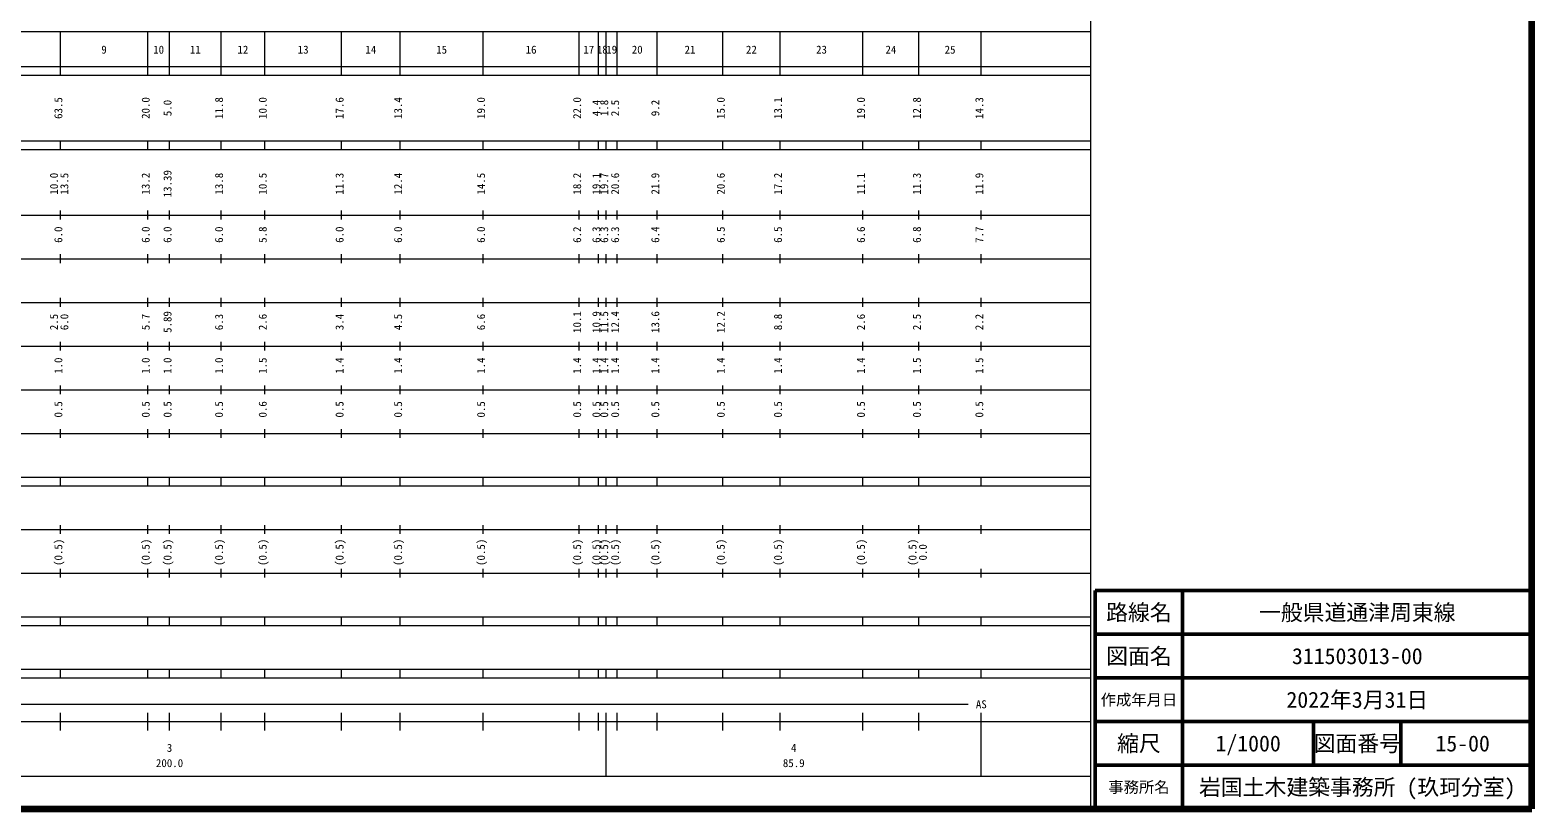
# Model space of a CAD drawing. Units: millimetres on the paper, enlarged 1000 times. Extents: x 40000 to 680000, y 20000 to 380000.
# Drawn here: x 336056 to 680000, y 20000 to 198357 of the extents above; entities that cross this region are included whole.
import ezdxf
from ezdxf.enums import TextEntityAlignment as Align

# ---------------------------------------------------------------- set-up
doc = ezdxf.new("R2010")
doc.units = ezdxf.units.MM
doc.header["$LTSCALE"] = 1000
for name, color, linetype, lineweight in [('M-TTL', 2, 'Continuous', 140), ('M-TTL-BAND', 7, 'Continuous', 13), ('M-TTL-FRAM', 2, 'Continuous', 50), ('M-TTL-LINE', 7, 'Continuous', 50)]:
    doc.layers.add(name, color=color, linetype=linetype, lineweight=lineweight)
doc.layers.add('M-TTL-TXT', color=7, linetype='Continuous')
doc.styles.add('ＭＳ ゴシック', font='')
doc.styles.get('ＭＳ ゴシック').set_extended_font_data('MS Gothic')

msp = doc.modelspace()

# ---------------------------------------------------------------- linework, layer by layer
at = {"layer": 'M-TTL'}
for p, q in [((680000, 20000), (680000, 380000)), ((40000, 20000), (680000, 20000))]:
    msp.add_line(p, q, dxfattribs=at)
at = {"layer": 'M-TTL-BAND'}
for p, q in [((579000, 20000), (579000, 370000)), ((68000, 198000), (579000, 198000)), ((343000, 188000), (343000, 198000)), ((363000, 188000), (363000, 198000)), ((368000, 188000), (368000, 198000)), ((379800, 188000), (379800, 198000)), ((389800, 188000), (389800, 198000)), ((407400, 188000), (407400, 198000)), ((420800, 188000), (420800, 198000)), ((439800, 188000), (439800, 198000)), ((461800, 188000), (461800, 198000)), ((466200, 188000), (466200, 198000)), ((468000, 188000), (468000, 198000)), ((470500, 188000), (470500, 198000)), ((479700, 188000), (479700, 198000)), ((494700, 188000), (494700, 198000)), ((507800, 188000), (507800, 198000)), ((526800, 188000), (526800, 198000)), ((539600, 188000), (539600, 198000)), ((553900, 188000), (553900, 198000)), ((40000, 190000), (579000, 190000)), ((40000, 188000), (579000, 188000)), ((40000, 173000), (579000, 173000)), ((343000, 171000), (343000, 173000)), ((363000, 171000), (363000, 173000)), ((368000, 171000), (368000, 173000)), ((379800, 171000), (379800, 173000)), ((389800, 171000), (389800, 173000)), ((407400, 171000), (407400, 173000)), ((420800, 171000), (420800, 173000)), ((439800, 171000), (439800, 173000)), ((461800, 171000), (461800, 173000)), ((466200, 171000), (466200, 173000)), ((468000, 171000), (468000, 173000)), ((470500, 171000), (470500, 173000)), ((479700, 171000), (479700, 173000)), ((494700, 171000), (494700, 173000)), ((507800, 171000), (507800, 173000)), ((526800, 171000), (526800, 173000)), ((539600, 171000), (539600, 173000)), ((553900, 171000), (553900, 173000)), ((40000, 171000), (579000, 171000)), ((40000, 156000), (579000, 156000)), ((343000, 155000), (343000, 157000)), ((363000, 155000), (363000, 157000)), ((368000, 155000), (368000, 157000)), ((379800, 155000), (379800, 157000)), ((389800, 155000), (389800, 157000)), ((407400, 155000), (407400, 157000)), ((420800, 155000), (420800, 157000)), ((439800, 155000), (439800, 157000)), ((461800, 155000), (461800, 157000)), ((466200, 155000), (466200, 157000)), ((468000, 155000), (468000, 157000)), ((470500, 155000), (470500, 157000)), ((479700, 155000), (479700, 157000)), ((494700, 155000), (494700, 157000)), ((507800, 155000), (507800, 157000)), ((526800, 155000), (526800, 157000)), ((539600, 155000), (539600, 157000)), ((553900, 155000), (553900, 157000)), ((46000, 146000), (579000, 146000)), ((343000, 145000), (343000, 147000)), ((363000, 145000), (363000, 147000)), ((368000, 145000), (368000, 147000)), ((379800, 145000), (379800, 147000)), ((389800, 145000), (389800, 147000)), ((407400, 145000), (407400, 147000)), ((420800, 145000), (420800, 147000)), ((439800, 145000), (439800, 147000)), ((461800, 145000), (461800, 147000)), ((466200, 145000), (466200, 147000)), ((468000, 145000), (468000, 147000)), ((470500, 145000), (470500, 147000)), ((479700, 145000), (479700, 147000)), ((494700, 145000), (494700, 147000)), ((507800, 145000), (507800, 147000)), ((526800, 145000), (526800, 147000)), ((539600, 145000), (539600, 147000)), ((553900, 145000), (553900, 147000)), ((52000, 136000), (579000, 136000)), ((343000, 135000), (343000, 137000)), ((363000, 135000), (363000, 137000)), ((368000, 135000), (368000, 137000)), ((379800, 135000), (379800, 137000)), ((389800, 135000), (389800, 137000)), ((407400, 135000), (407400, 137000)), ((420800, 135000), (420800, 137000)), ((439800, 135000), (439800, 137000)), ((461800, 135000), (461800, 137000)), ((466200, 135000), (466200, 137000)), ((468000, 135000), (468000, 137000)), ((470500, 135000), (470500, 137000)), ((479700, 135000), (479700, 137000)), ((494700, 135000), (494700, 137000)), ((507800, 135000), (507800, 137000)), ((526800, 135000), (526800, 137000)), ((539600, 135000), (539600, 137000)), ((553900, 135000), (553900, 137000)), ((46000, 126000), (579000, 126000)), ((343000, 125000), (343000, 127000)), ((363000, 125000), (363000, 127000)), ((368000, 125000), (368000, 127000)), ((379800, 125000), (379800, 127000)), ((389800, 125000), (389800, 127000)), ((407400, 125000), (407400, 127000)), ((420800, 125000), (420800, 127000)), ((439800, 125000), (439800, 127000)), ((461800, 125000), (461800, 127000)), ((466200, 125000), (466200, 127000)), ((468000, 125000), (468000, 127000)), ((470500, 125000), (470500, 127000)), ((479700, 125000), (479700, 127000)), ((494700, 125000), (494700, 127000)), ((507800, 125000), (507800, 127000)), ((526800, 125000), (526800, 127000)), ((539600, 125000), (539600, 127000)), ((553900, 125000), (553900, 127000)), ((343000, 115000), (343000, 117000)), ((363000, 115000), (363000, 117000)), ((368000, 115000), (368000, 117000)), ((379800, 115000), (379800, 117000)), ((389800, 115000), (389800, 117000)), ((407400, 115000), (407400, 117000)), ((420800, 115000), (420800, 117000)), ((439800, 115000), (439800, 117000)), ((461800, 115000), (461800, 117000)), ((466200, 115000), (466200, 117000)), ((468000, 115000), (468000, 117000)), ((470500, 115000), (470500, 117000)), ((479700, 115000), (479700, 117000)), ((494700, 115000), (494700, 117000)), ((507800, 115000), (507800, 117000)), ((526800, 115000), (526800, 117000)), ((539600, 115000), (539600, 117000)), ((553900, 115000), (553900, 117000)), ((52000, 116000), (579000, 116000)), ((343000, 105000), (343000, 107000)), ((363000, 105000), (363000, 107000)), ((368000, 105000), (368000, 107000)), ((379800, 105000), (379800, 107000)), ((389800, 105000), (389800, 107000)), ((407400, 105000), (407400, 107000)), ((420800, 105000), (420800, 107000)), ((439800, 105000), (439800, 107000)), ((461800, 105000), (461800, 107000)), ((466200, 105000), (466200, 107000)), ((468000, 105000), (468000, 107000)), ((470500, 105000), (470500, 107000)), ((479700, 105000), (479700, 107000)), ((494700, 105000), (494700, 107000)), ((507800, 105000), (507800, 107000)), ((526800, 105000), (526800, 107000)), ((539600, 105000), (539600, 107000)), ((553900, 105000), (553900, 107000)), ((46000, 106000), (579000, 106000)), ((40000, 96000), (579000, 96000)), ((40000, 94000), (579000, 94000)), ((343000, 94000), (343000, 96000)), ((363000, 94000), (363000, 96000)), ((368000, 94000), (368000, 96000)), ((379800, 94000), (379800, 96000)), ((389800, 94000), (389800, 96000)), ((407400, 94000), (407400, 96000)), ((420800, 94000), (420800, 96000)), ((439800, 94000), (439800, 96000)), ((461800, 94000), (461800, 96000)), ((466200, 94000), (466200, 96000)), ((468000, 94000), (468000, 96000)), ((470500, 94000), (470500, 96000)), ((479700, 94000), (479700, 96000)), ((494700, 94000), (494700, 96000)), ((507800, 94000), (507800, 96000)), ((526800, 94000), (526800, 96000)), ((539600, 94000), (539600, 96000)), ((553900, 94000), (553900, 96000)), ((49000, 84000), (579000, 84000)), ((343000, 83000), (343000, 85000)), ((363000, 83000), (363000, 85000)), ((368000, 83000), (368000, 85000)), ((379800, 83000), (379800, 85000)), ((389800, 83000), (389800, 85000)), ((407400, 83000), (407400, 85000)), ((420800, 83000), (420800, 85000)), ((439800, 83000), (439800, 85000)), ((461800, 83000), (461800, 85000)), ((466200, 83000), (466200, 85000)), ((468000, 83000), (468000, 85000)), ((470500, 83000), (470500, 85000)), ((479700, 83000), (479700, 85000)), ((494700, 83000), (494700, 85000)), ((507800, 83000), (507800, 85000)), ((526800, 83000), (526800, 85000)), ((539600, 83000), (539600, 85000)), ((553900, 83000), (553900, 85000)), ((40000, 74000), (579000, 74000)), ((343000, 73000), (343000, 75000)), ((363000, 73000), (363000, 75000)), ((368000, 73000), (368000, 75000)), ((379800, 73000), (379800, 75000)), ((389800, 73000), (389800, 75000)), ((407400, 73000), (407400, 75000)), ((420800, 73000), (420800, 75000)), ((439800, 73000), (439800, 75000)), ((461800, 73000), (461800, 75000)), ((466200, 73000), (466200, 75000)), ((468000, 73000), (468000, 75000)), ((470500, 73000), (470500, 75000)), ((479700, 73000), (479700, 75000)), ((494700, 73000), (494700, 75000)), ((507800, 73000), (507800, 75000)), ((526800, 73000), (526800, 75000)), ((539600, 73000), (539600, 75000)), ((553900, 73000), (553900, 75000)), ((40000, 64000), (579000, 64000)), ((40000, 62000), (579000, 62000)), ((343000, 62000), (343000, 64000)), ((363000, 62000), (363000, 64000)), ((368000, 62000), (368000, 64000)), ((379800, 62000), (379800, 64000)), ((389800, 62000), (389800, 64000)), ((407400, 62000), (407400, 64000)), ((420800, 62000), (420800, 64000)), ((439800, 62000), (439800, 64000)), ((461800, 62000), (461800, 64000)), ((466200, 62000), (466200, 64000)), ((468000, 62000), (468000, 64000)), ((470500, 62000), (470500, 64000)), ((479700, 62000), (479700, 64000)), ((494700, 62000), (494700, 64000)), ((507800, 62000), (507800, 64000)), ((526800, 62000), (526800, 64000)), ((539600, 62000), (539600, 64000)), ((553900, 62000), (553900, 64000)), ((40000, 52000), (579000, 52000)), ((343000, 50000), (343000, 52000)), ((363000, 50000), (363000, 52000)), ((368000, 50000), (368000, 52000)), ((379800, 50000), (379800, 52000)), ((389800, 50000), (389800, 52000)), ((407400, 50000), (407400, 52000)), ((420800, 50000), (420800, 52000)), ((439800, 50000), (439800, 52000)), ((461800, 50000), (461800, 52000)), ((466200, 50000), (466200, 52000)), ((468000, 50000), (468000, 52000)), ((470500, 50000), (470500, 52000)), ((479700, 50000), (479700, 52000)), ((494700, 50000), (494700, 52000)), ((507800, 50000), (507800, 52000)), ((526800, 50000), (526800, 52000)), ((539600, 50000), (539600, 52000)), ((553900, 50000), (553900, 52000)), ((40000, 50000), (579000, 50000)), ((71000, 44000), (550900, 44000)), ((343000, 38000), (343000, 42000)), ((363000, 38000), (363000, 42000)), ((368000, 38000), (368000, 42000)), ((379800, 38000), (379800, 42000)), ((389800, 38000), (389800, 42000)), ((407400, 38000), (407400, 42000)), ((420800, 38000), (420800, 42000)), ((439800, 38000), (439800, 42000)), ((461800, 38000), (461800, 42000)), ((466200, 38000), (466200, 42000)), ((468000, 27500), (468000, 42000)), ((470500, 38000), (470500, 42000)), ((479700, 38000), (479700, 42000)), ((494700, 38000), (494700, 42000)), ((507800, 38000), (507800, 42000)), ((526800, 38000), (526800, 42000)), ((539600, 38000), (539600, 42000)), ((553900, 27500), (553900, 42000)), ((40000, 40000), (579000, 40000)), ((68000, 27500), (579000, 27500))]:
    msp.add_line(p, q, dxfattribs=at)
at = {"layer": 'M-TTL-FRAM'}
for p, q in [((680000, 70000), (580000, 70000)), ((580000, 70000), (580000, 20000))]:
    msp.add_line(p, q, dxfattribs=at)
at = {"layer": 'M-TTL-LINE'}
for p, q in [((600000, 70000), (600000, 20000)), ((680000, 60000), (580000, 60000)), ((680000, 50000), (580000, 50000)), ((680000, 40000), (580000, 40000)), ((630000, 40000), (630000, 30000)), ((650000, 40000), (650000, 30000)), ((680000, 30000), (580000, 30000))]:
    msp.add_line(p, q, dxfattribs=at)

# ---------------------------------------------------------------- texts
at = {"layer": 'M-TTL-BAND', "style": 'ＭＳ ゴシック'}
for s, p in [('9', (353000, 192405)), ('10', (365500, 192405)), ('11', (373900, 192405)), ('12', (384800, 192405)), ('13', (398600, 192405)), ('14', (414100, 192405)), ('15', (430300, 192405)), ('16', (450800, 192405)), ('17', (464000, 192405)), ('18', (467100, 192405)), ('19', (469250, 192405)), ('20', (475100, 192405)), ('21', (487200, 192405)), ('22', (501250, 192405)), ('23', (517300, 192405)), ('24', (533200, 192405)), ('25', (546750, 192405)), ('AS', (553900, 42500)), ('3', (368000, 32523)), ('4', (510950, 32523)), ('200.0', (368000, 29033)), ('85.9', (510950, 29033))]:
    msp.add_text(s, height=1833, dxfattribs=at).set_placement(p, align=Align.BOTTOM_CENTER)
for s, p in [('63.5', (344000, 180500)), ('20.0', (364000, 180500)), ('11.8', (380800, 180500)), ('10.0', (390800, 180500)), ('17.6', (408400, 180500)), ('13.4', (421800, 180500)), ('19.0', (440800, 180500)), ('22.0', (462800, 180500)), ('15.0', (495700, 180500)), ('13.1', (508800, 180500)), ('19.0', (527800, 180500)), ('12.8', (540600, 180500)), ('14.3', (554900, 180500)), ('5.0', (369000, 180500)), ('4.4', (467200, 180500)), ('1.8', (469000, 180500)), ('2.5', (471500, 180500)), ('9.2', (480700, 180500)), ('10.0', (343000, 163174)), ('13.5', (345370, 163174)), ('13.2', (364000, 163174)), ('13.39', (369000, 163174)), ('13.8', (380800, 163174)), ('10.5', (390800, 163174)), ('11.3', (408400, 163174)), ('12.4', (421800, 163174)), ('14.5', (440800, 163174)), ('18.2', (462800, 163174)), ('19.1', (467200, 163174)), ('19.7', (469000, 163174)), ('20.6', (471500, 163174)), ('21.9', (480700, 163174)), ('20.6', (495700, 163174)), ('17.2', (508800, 163174)), ('11.1', (527800, 163174)), ('11.3', (540600, 163174)), ('11.9', (554900, 163174)), ('6.0', (344000, 151500)), ('6.0', (364000, 151500)), ('6.0', (369000, 151500)), ('6.0', (380800, 151500)), ('5.8', (390800, 151500)), ('6.0', (408400, 151500)), ('6.0', (421800, 151500)), ('6.0', (440800, 151500)), ('6.2', (462800, 151500)), ('6.3', (467200, 151500)), ('6.3', (469000, 151500)), ('6.3', (471500, 151500)), ('6.4', (480700, 151500)), ('6.5', (495700, 151500)), ('6.5', (508800, 151500)), ('6.6', (527800, 151500)), ('6.8', (540600, 151500)), ('7.7', (554900, 151500)), ('2.5', (343000, 131500)), ('6.0', (345370, 131500)), ('5.7', (364000, 131500)), ('5.89', (369000, 131500)), ('6.3', (380800, 131500)), ('2.6', (390800, 131500)), ('3.4', (408400, 131500)), ('4.5', (421800, 131500)), ('6.6', (440800, 131500)), ('10.1', (462800, 131500)), ('10.9', (467200, 131500)), ('11.5', (469000, 131500)), ('12.4', (471500, 131500)), ('13.6', (480700, 131500)), ('12.2', (495700, 131500)), ('8.8', (508800, 131500)), ('2.6', (527800, 131500)), ('2.5', (540600, 131500)), ('2.2', (554900, 131500)), ('1.0', (344000, 121500)), ('1.0', (364000, 121500)), ('1.0', (369000, 121500)), ('1.0', (380800, 121500)), ('1.5', (390800, 121500)), ('1.4', (408400, 121500)), ('1.4', (421800, 121500)), ('1.4', (440800, 121500)), ('1.4', (462800, 121500)), ('1.4', (467200, 121500)), ('1.4', (469000, 121500)), ('1.4', (471500, 121500)), ('1.4', (480700, 121500)), ('1.4', (495700, 121500)), ('1.4', (508800, 121500)), ('1.4', (527800, 121500)), ('1.5', (540600, 121500)), ('1.5', (554900, 121500)), ('0.5', (344000, 111500)), ('0.5', (364000, 111500)), ('0.5', (369000, 111500)), ('0.5', (380800, 111500)), ('0.6', (390800, 111500)), ('0.5', (408400, 111500)), ('0.5', (421800, 111500)), ('0.5', (440800, 111500)), ('0.5', (462800, 111500)), ('0.5', (467200, 111500)), ('0.5', (469000, 111500)), ('0.5', (471500, 111500)), ('0.5', (480700, 111500)), ('0.5', (495700, 111500)), ('0.5', (508800, 111500)), ('0.5', (527800, 111500)), ('0.5', (540600, 111500)), ('0.5', (554900, 111500)), ('(0.5)', (344000, 78764)), ('(0.5)', (364000, 78764)), ('(0.5)', (369000, 78764)), ('(0.5)', (380800, 78764)), ('(0.5)', (390800, 78764)), ('(0.5)', (408400, 78764)), ('(0.5)', (421800, 78764)), ('(0.5)', (440800, 78764)), ('(0.5)', (462800, 78764)), ('(0.5)', (467200, 78764)), ('(0.5)', (469000, 78764)), ('(0.5)', (471500, 78764)), ('(0.5)', (480700, 78764)), ('(0.5)', (495700, 78764)), ('(0.5)', (508800, 78764)), ('(0.5)', (527800, 78764)), ('(0.5)', (539600, 78764)), ('0.0', (541970, 78764))]:
    msp.add_text(s, height=1833, rotation=90, dxfattribs=at).set_placement(p, align=Align.BOTTOM_CENTER)
at = {"layer": 'M-TTL-TXT', "style": 'ＭＳ ゴシック'}
for s, height, p in [('路線名', 3666, (590000, 65000)), ('路線名', 3666, (590000, 65000)), ('一般県道通津周東線', 3666, (640000, 65000)), ('図面名', 3666, (590000, 55000)), ('図面名', 3666, (590000, 55000)), ('311503013-00', 3666, (640000, 55000)), ('作成年月日', 2566, (590000, 45000)), ('作成年月日', 2566, (590000, 45000)), ('2022年3月31日', 3666, (640000, 45000)), ('縮尺', 3666, (590000, 35000)), ('縮尺', 3666, (590000, 35000)), ('1/1000', 3666, (615000, 35000)), ('図面番号', 3666, (640000, 35000)), ('図面番号', 3666, (640000, 35000)), ('15-00', 3666, (664125, 35000)), ('事務所名', 2566, (590000, 25000)), ('事務所名', 2566, (590000, 25000)), ('岩国土木建築事務所 (玖珂分室)', 3666, (640000, 25000))]:
    msp.add_text(s, height=height, dxfattribs=at).set_placement(p, align=Align.MIDDLE_CENTER)

doc.saveas('drawing.dxf')
